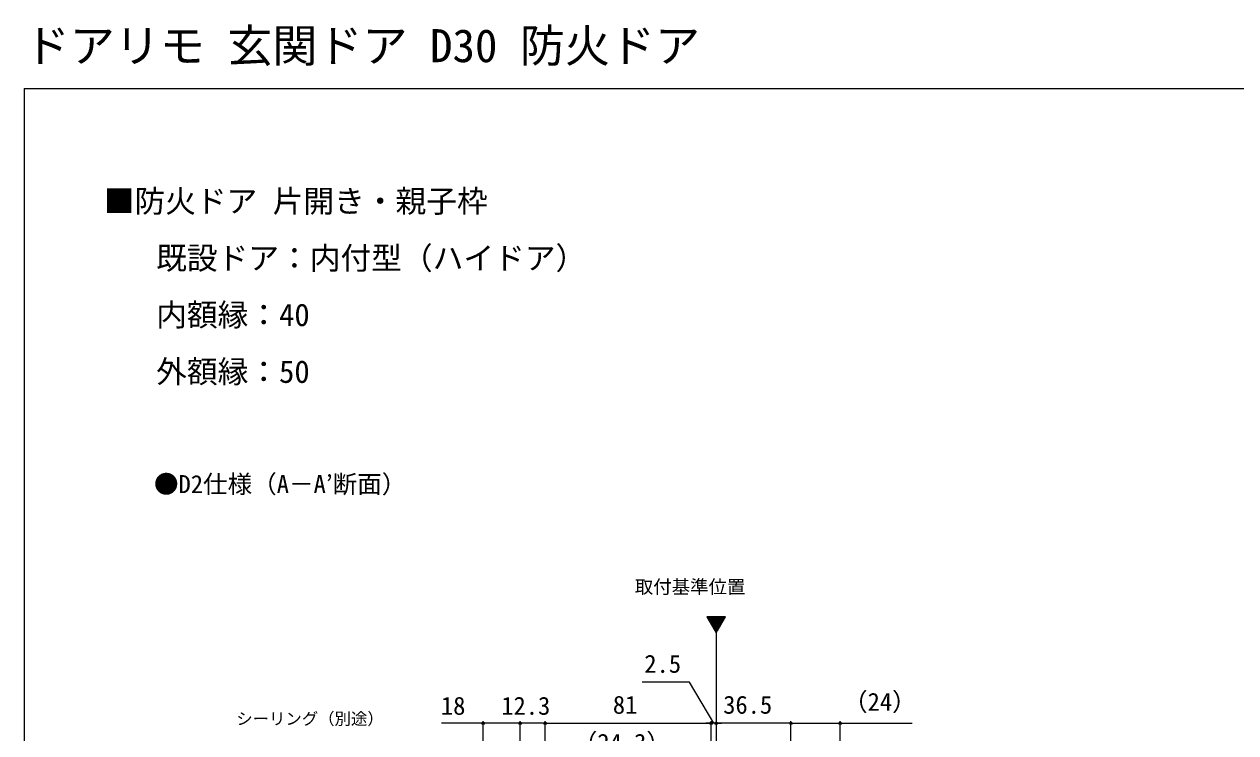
# Model space of a CAD drawing. Units: millimetres, scale not verified. Extents: x -525 to 525, y -783 to 779.
# Drawn here: x -525 to 67, y 433 to 779 of the extents above; entities that cross this region are included whole.
import ezdxf
from ezdxf.enums import TextEntityAlignment as Align

# ---------------------------------------------------------------- set-up
doc = ezdxf.new("R2010")
doc.units = ezdxf.units.MM
doc.header["$LTSCALE"] = 4
for name, color, linetype in [('0-1_USER1', 3, 'Continuous'), ('0-4_YKK_12', 2, 'Continuous'), ('0-6_YKK_D', 6, 'Continuous'), ('0-7_YKK_ZWAK', 7, 'Continuous')]:
    doc.layers.add(name, color=color, linetype=linetype)
doc.styles.add('ＭＳ ゴシック', font='')
doc.styles.get('ＭＳ ゴシック').set_extended_font_data('MS Gothic')

msp = doc.modelspace()

# ---------------------------------------------------------------- linework, layer by layer
at = {"layer": '0-4_YKK_12'}
for p, q in [((-191.375, 488.903), (-191.079, 489.2)), ((-191.117, 488.455), (-190.372, 489.2)), ((-190.858, 488.007), (-189.665, 489.2)), ((-190.599, 487.559), (-188.958, 489.2)), ((-190.34, 487.11), (-188.25, 489.2)), ((-190.081, 486.662), (-187.543, 489.2)), ((-189.822, 486.214), (-186.836, 489.2)), ((-189.564, 485.765), (-186.129, 489.2)), ((-189.305, 485.317), (-185.422, 489.2)), ((-189.046, 484.869), (-184.715, 489.2)), ((-188.787, 484.421), (-184.008, 489.2)), ((-188.528, 483.972), (-183.301, 489.2)), ((-188.27, 483.524), (-182.594, 489.2)), ((-188.011, 483.076), (-183.228, 487.859)), ((-187.752, 482.627), (-184.194, 486.186)), ((-187.493, 482.179), (-185.16, 484.513)), ((-187.234, 481.731), (-186.126, 482.84)), ((-187, 481.325), (-187, -297.66))]:
    msp.add_line(p, q, dxfattribs=at)
msp.add_lwpolyline([(-191.547, 489.2), (-187, 481.325), (-182.453, 489.2)], close=True, dxfattribs=at)
at = {"layer": '0-6_YKK_D'}
for p, q in [((-300.8, 331.716), (-300.8, 438.2)), ((-282.8, 338.7), (-282.8, 438.2)), ((-282.8, 338.7), (-282.8, 438.2)), ((-270.5, 294.201), (-270.5, 438.2)), ((-270.5, 294.201), (-270.5, 438.2)), ((-189.5, 293.701), (-189.5, 438.2)), ((-189.5, 294.201), (-189.5, 438.2)), ((-150.5, 297.201), (-150.5, 438.2)), ((-150.5, 297.201), (-150.5, 438.2)), ((-126.5, 297.201), (-126.5, 438.2)), ((-270.5, 437.2), (-282.8, 437.2)), ((-270.5, 437.2), (-189.5, 437.2)), ((-189.5, 437.2), (-192.05, 437.2)), ((-187, 437.2), (-189.5, 437.2)), ((-187, 437.2), (-189.5, 437.2)), ((-150.5, 437.2), (-187, 437.2)), ((-187, 437.2), (-184.45, 437.2))]:
    msp.add_line(p, q, dxfattribs=at)
for points in [[(-188.25, 437.2), (-200.018, 457.2), (-223.245, 457.2)], [(-282.8, 437.2), (-300.8, 437.2), (-321.146, 437.2)], [(-150.5, 437.2), (-126.5, 437.2), (-91.382, 437.2)]]:
    msp.add_lwpolyline(points, dxfattribs=at)
for centre in [(-300.8, 437.2), (-282.8, 437.2), (-282.8, 437.2), (-270.5, 437.2), (-270.5, 437.2), (-189.5, 437.2), (-189.5, 437.2), (-187, 437.2), (-187, 437.2), (-150.5, 437.2), (-150.5, 437.2), (-126.5, 437.2)]:
    msp.add_circle(centre, 0.637, dxfattribs=at)
at = {"layer": '0-7_YKK_ZWAK'}
for q in [(-525, -782.8), (525, 747.2)]:
    msp.add_line((-525, 747.2), q, dxfattribs=at)

# ---------------------------------------------------------------- texts
at = {"layer": '0-1_USER1', "style": 'ＭＳ ゴシック'}
for s, height, p in [('ドアリモ 玄関ドア D30 防火ドア', 16.13, (-524.75, 755.2)), ('■防火ドア 片開き・親子枠', 11, (-486.153, 683.388)), ('   既設ドア：内付型（ハイドア）', 11, (-483, 655.575)), ('   内額縁：40', 11, (-483, 627.848)), ('   外額縁：50', 11, (-483, 600.12)), ('●D2仕様（A－A’断面）', 8.798, (-461.636, 546.95)), ('取付基準位置', 6.598, (-226.767, 498.564))]:
    msp.add_text(s, height=height, dxfattribs=at).set_placement(p, align=Align.BOTTOM_LEFT)
at = {"layer": '0-6_YKK_D', "style": 'ＭＳ ゴシック'}
for s, height, p in [('2.5', 8.798, (-222.131, 459.2)), ('18', 8.798, (-321.487, 438.7)), ('12.3', 8.798, (-291.991, 438.7)), ('81', 8.798, (-237.5, 439.2)), ('36.5', 8.798, (-183.614, 439.2)), ('（24）', 8.798, (-125.086, 440.632)), ('シーリング（別途）', 5.865, (-421.413, 434.722)), ('（24.3）', 8.798, (-257.086, 420.632))]:
    msp.add_text(s, height=height, dxfattribs=at).set_placement(p, align=Align.BOTTOM_LEFT)

doc.saveas('drawing.dxf')
